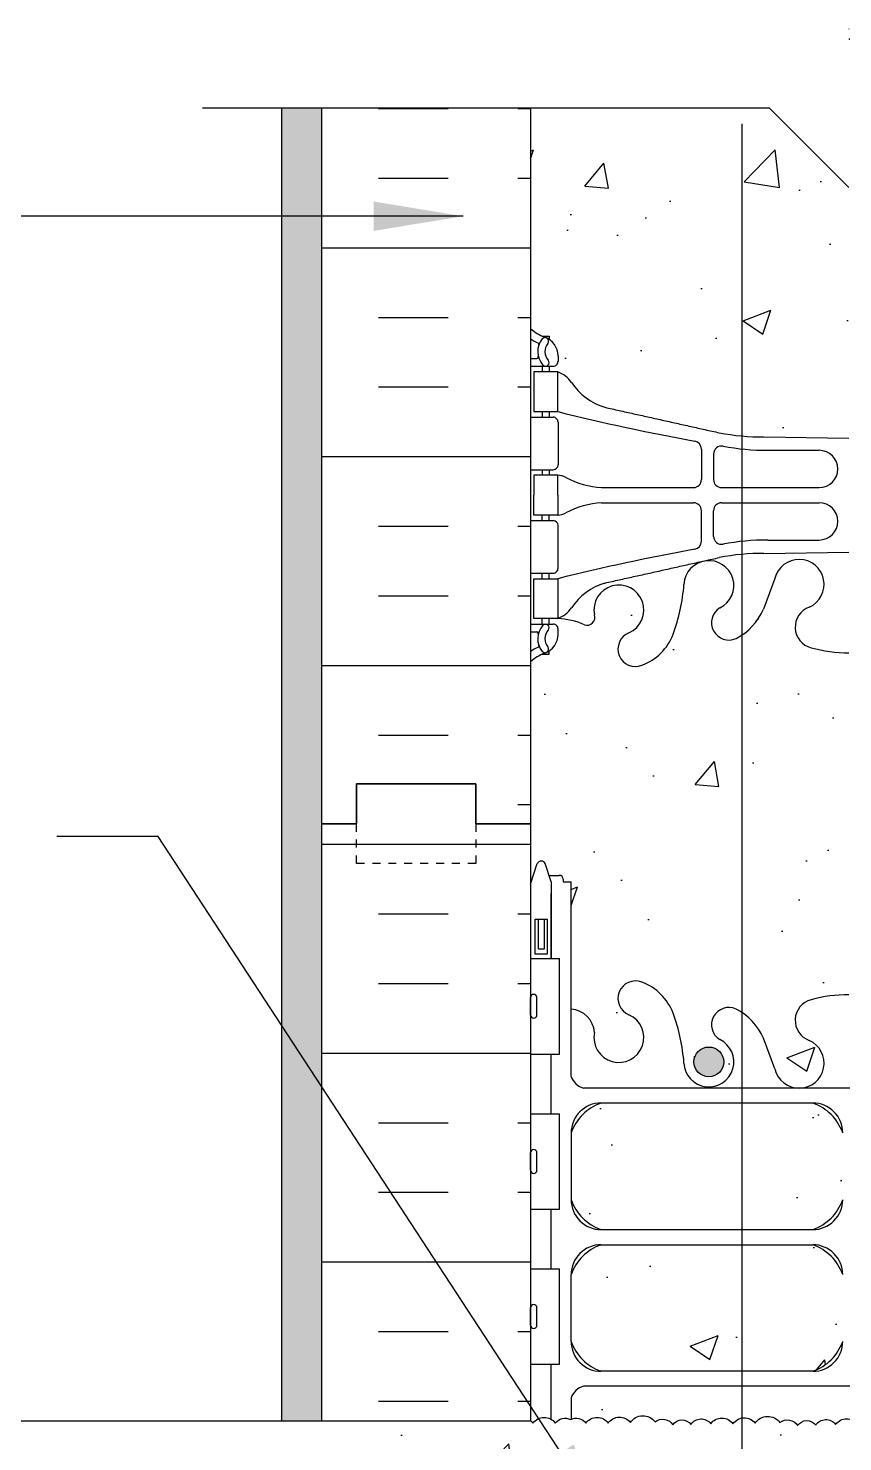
# Model space of a CAD drawing. Header units: inches. Extents: x 144.6 to 201.3, y 83.2 to 161.4.
# Drawn here: x 161.23 to 171.47, y 143.41 to 161.18 of the extents above; entities that cross this region are included whole.
import ezdxf

# ---------------------------------------------------------------- set-up
doc = ezdxf.new("R2010")
doc.units = ezdxf.units.IN
doc.header["$LTSCALE"] = 0.5
doc.header["$MEASUREMENT"] = 0
doc.linetypes.add('DASHED2', pattern=[0.375, 0.25, -0.125])
for name, color, linetype in [('HATCH', 12, 'Continuous'), ('line25', 2, 'Continuous'), ('LINE3', 3, 'Continuous'), ('LINE50', 5, 'Continuous'), ('LINE9', 9, 'Continuous'), ('TEXT', 4, 'Continuous'), ('Web_Edge', 9, 'Continuous')]:
    doc.layers.add(name, color=color, linetype=linetype)
doc.styles.add('DIM', font='romans.shx', dxfattribs={"width": 0.7})
doc.dimstyles.new('ext_12', dxfattribs={"dimscale": 12, "dimtxt": 0.075, "dimasz": 0.09375, "dimexe": 0.09375, "dimexo": 0.0625, "dimgap": 0.0625, "dimtad": 1, "dimdec": 1, "dimzin": 2, "dimdsep": 46, "dimlunit": 4, "dimtxsty": 'DIM', "dimcen": 0.09, "dimdle": 0.09375, "dimclrt": 4, "dimadec": 0, "dimazin": 0, "dimtfac": 1, "dimtdec": 1, "dimtmove": 2, "dimatfit": 3, "dimfxl": 1, "dimfrac": 2, "dimtolj": 1, "dimtzin": 0, "dimarcsym": 0})

msp = doc.modelspace()

# ---------------------------------------------------------------- hatches: boundary and pattern name
at = {"layer": 'HATCH'}
h = msp.add_hatch(dxfattribs=at)
h.set_pattern_fill('AR-CONC', color=256, scale=0.5)
h.set_pattern_definition([(49.99999999999999, (0, 0), (3.586300913003767, -0.3137606749129755), [0.375, -4.125]), (355, (0, 0), (-0.693756668065, 3.760960668500059), [0.3, -3.3]), (100.45144446, (0.298858405, -0.02614672), (2.89254423363556, 3.447199954843147), [0.3187009599999999, -3.505710559999999]), (46.18420000000001, (0, 1), (5.336206653357862, -0.8275964039653827), [0.5625, -6.1875]), (96.63563549, (0.444683725, 0.931033465), (4.673309728371142, 4.870593003872752), [0.47805171, -5.258568799999999]), (351.1841639899999, (0, 1), (4.673309725273866, 4.870593001349951), [0.45, -4.950000005]), (21, (0.5, 0.75), (2.984535260592308, -2.013094453326694), [0.375, -4.125]), (326.0000000000001, (0.5, 0.75), (1.216576659607909, 3.625750225234265), [0.3, -3.3]), (71.45144474, (0.74871127, 0.58224213), (4.201111883649856, 1.612655764031769), [0.31870095, -3.50571056]), (37.50000000000001, (0, 0), (0.06079927658645334, 1.664469269156557), [0, -3.26, 0, -3.35, 0, -3.3125]), (7.499999999999999, (0, 0), (1.315347687210743, 1.972058559411801), [0, -1.91, 0, -3.185, 0, -1.2625]), (327.5, (-1.115, 0), (2.669112180862045, -0.1127743586718988), [0, -1.25, 0, -3.9, 0, -5.175]), (317.5, (-1.615, 0), (2.915930846711931, 0.5005249116615886), [0, -1.625, 0, -2.59, 0, -3.675])])
edge = h.paths.add_edge_path()
edge.add_line((175.5471757725161, 160.1816201201429), (172.5471757725161, 160.1816201201429))
edge.add_line((172.5471757725161, 160.1816201201429), (171.5471757725161, 161.1816201201429))
edge.add_line((171.5471757725161, 161.1816201201429), (171.5471757725161, 159.1816201201429))
edge.add_line((171.5471757725161, 159.1816201201429), (170.5471757725161, 160.1816201201429))
edge.add_line((170.5471757725161, 160.1816201201429), (167.5471757725161, 160.1816201201429))
edge.add_line((167.5471757725161, 160.1816201201429), (167.5471757725161, 157.4083507081442))
edge.add_arc((167.8931787694052, 157.7692965851725), 0.4999999999999923, 226.2108888296928, 246.421821518135)
edge.add_line((167.6931787693759, 157.3110390156897), (167.7831787693765, 157.3110390156966))
edge.add_line((167.7831787693765, 157.3110390156966), (167.7831787693792, 157.2693129557724))
edge.add_arc((167.6431787693952, 157.0621898039895), 0.2500000000000076, 3.087507138843648e-09, 55.944202261869975, ccw=False)
edge.add_line((167.8931787693952, 157.062189804003), (167.8931787693989, 156.9946898039929))
edge.add_arc((167.8306787693989, 156.9946898039895), 0.06250000000000001, -90, 3.100524281762773e-09, ccw=False)
edge.add_line((167.8306787693989, 156.9321898039895), (167.783178769401, 156.9321898039895))
edge.add_line((167.783178769401, 156.9321898039895), (167.7831787694056, 156.8621898039895))
edge.add_line((167.7831787694056, 156.8621898039895), (167.8881787693903, 156.8621898039895))
edge.add_arc((167.7657701182331, 156.5195859414693), 0.3638149041640966, 34.97751374796718, 70.33874127357433, ccw=False)
edge.add_arc((168.6888890135513, 157.1308159928038), 0.743499063761502, 212.7919165279187, 253.8107114572139)
edge.add_spline(control_points=[(168.4815928692639, 156.4167997700345), (169.9190428692638, 156.0963397700345)], knot_values=[0, 0, 1, 1], degree=1, periodic=0)
edge.add_arc((170.4753807172876, 159.0279445776519), 2.98392669970118, 259.2546164297309, 270.0994654644686)
edge.add_line((170.4805608109799, 156.0440223742728), (171.5471757725165, 156.0282698748441))
edge.add_line((171.5471757725165, 156.0282698748441), (172.6137907340531, 156.0440223742728))
edge.add_arc((172.6189708277454, 159.0279445776519), 2.983926699701179, 269.9005345355325, 280.7453835702697)
edge.add_spline(control_points=[(173.1753086757692, 156.0963397700345), (174.6127586757691, 156.4167997700345)], knot_values=[0, 0, 1, 1], degree=1, periodic=0)
edge.add_arc((174.4054625314818, 157.1308159928038), 0.7434990637615018, 286.1892885427861, 327.208083472091)
edge.add_arc((175.3285814267999, 156.5195859414692), 0.3638149041640966, 109.66125872642431, 145.0224862520094, ccw=False)
edge.add_line((175.2061727756428, 156.8621898039895), (175.3111727756275, 156.8621898039895))
edge.add_line((175.3111727756275, 156.8621898039895), (175.311172775632, 156.9321898039895))
edge.add_line((175.311172775632, 156.9321898039895), (175.2636727756341, 156.9321898039895))
edge.add_arc((175.2636727756341, 156.9946898039895), 0.06250000000000001, 179.9999999968994, 270, ccw=False)
edge.add_line((175.2011727756341, 156.9946898039929), (175.2011727756378, 157.062189804003))
edge.add_arc((175.4511727756378, 157.0621898039895), 0.2499999999999876, 124.05579773813, 179.9999999969125, ccw=False)
edge.add_line((175.3111727756538, 157.2693129557724), (175.3111727756566, 157.3110390156966))
edge.add_line((175.3111727756566, 157.3110390156966), (175.4011727756571, 157.3110390156897))
edge.add_arc((175.2011727756278, 157.7692965851725), 0.4999999999999918, 293.578178481865, 313.7891111701621)
edge.add_line((175.5471757725161, 157.4083507081434), (175.5471757725161, 160.1816201201429))
h.paths.add_polyline_path([(175.5471757725161, 153.2160288998359, 0.08841615068610409), (175.4011727756571, 153.3133405922896), (175.3111727756566, 153.3133405922827), (175.3111727756538, 153.3550666522068, -0.2490694201798125), (175.2011727756378, 153.5621898039763), (175.2011727756341, 153.6296898039864, -0.4142135623889407), (175.2636727756341, 153.6921898039897), (175.311172775632, 153.6921898039897), (175.3111727756275, 153.7621898039897), (175.2061727756422, 153.7621898039897, 0.08534784463993508), (174.8767132530975, 153.6866712222518, -0.6696014941110126), (174.7442108543471, 153.8069529189495, 2.087231407566594), (174.3103114244241, 153.5821356607015, -1), (174.1468828530201, 153.17361258663, -0.2134499129915272), (173.7546570922424, 153.5628130536144, -0.06992325913705139), (173.6177901389094, 154.2066157533295, 1.702394472353442), (173.1680216774637, 153.8940714604077, -0.9407930192584179), (172.9645091407854, 153.5108082405268, -0.1730747606229396), (172.6186008182488, 153.8774652800348), (172.4759629760689, 154.2643101357669, 1.612473537247284), (172.0444198115478, 153.9047219360629, -0.7348724129870531), (172.0213162079575, 153.3936830893589, -0.06847526280403649), (171.5471757725165, 153.3316201201428, -0.0684752628040668), (171.0730353370753, 153.393683089359, -0.73487241298655), (171.0499317334852, 153.9047219360629, 1.612473537247338), (170.6183885689641, 154.2643101357669), (170.4757507267842, 153.8774652800348, -0.17307476062293), (170.1298424042477, 153.5108082405269, -0.9407930192584839), (169.9263298675694, 153.8940714604078, 1.70239447235285), (169.4765614061236, 154.2066157533296, -0.06992325913713404), (169.3396944527904, 153.5628130536138, -0.2134499129913675), (168.9474686920127, 153.17361258663, -1), (168.7840401206088, 153.5821356607015, 2.087231407567412), (168.3501406906859, 153.8069529189495, -0.6696014941129883), (168.217638291935, 153.686671222252, 0.08534784463980435), (167.8881787693909, 153.7621898039897), (167.7831787694056, 153.7621898039897), (167.783178769401, 153.6921898039897), (167.8306787693989, 153.6921898039897, -0.4142135623889407), (167.8931787693989, 153.6296898039864), (167.8931787693952, 153.5621898039763, -0.249069420179824), (167.7831787693792, 153.3550666522068), (167.7831787693765, 153.3133405922827), (167.6931787693759, 153.3133405922896, 0.0884161506867386), (167.5471757725161, 153.216028899835), (167.5471757725161, 151.1816201201429), (167.5471757725161, 150.4222314381499), (167.6321721525514, 150.6828870035922, -0.60000000003303), (167.7321721525532, 150.6828870035966), (167.7810851960313, 150.5328870035965), (167.9071721525528, 150.5328870035966, -0.4142135623730794), (167.9571721525529, 150.4828870035967), (167.9571721525531, 150.4528870035965), (168.057172152553, 150.4528870035966), (168.0571749053028, 148.8513892816243, -0.3803970778957629), (168.3501448045676, 148.5562873213344, 2.087231407565049), (168.7840442344909, 148.7811045795823, -1), (168.9474728058942, 149.1896276536541, -0.2134499129913034), (169.339698566672, 148.8004271866705, -0.06992325913717282), (169.4765655200053, 148.1566244869544, 1.702394472352943), (169.9263339814511, 148.4691687798762, -0.9407930192578764), (170.129846518129, 148.8524319997573, -0.1730747606230334), (170.4757548406659, 148.4857749602494), (170.6183926828458, 148.0989301045171, 1.612473537248498), (171.0499358473666, 148.4585183042213, -0.7348724129855446), (171.0730394509567, 148.9695571509249, -0.06847526280412401), (171.5471798863983, 149.0316201201412, -0.06847526280404619), (172.0213203218393, 148.9695571509251, -0.7348724129873987), (172.0444239254292, 148.458518304221, 1.61247353724616), (172.4759670899506, 148.0989301045171), (172.6186049321305, 148.4857749602494, -0.1730747606229475), (172.9645132546673, 148.8524319997572, -0.940793019258263), (173.1680257913454, 148.4691687798763, 1.702394472354467), (173.6177942527912, 148.1566244869548, -0.06992325913715396), (173.7546612061246, 148.8004271866707, -0.2134499129912745), (174.1468869669023, 149.1896276536542, -1), (174.3103155383057, 148.7811045795824, 2.087231407596503), (174.7442149682274, 148.5562873213415, -0.3803920597853767), (175.0371793924807, 148.8513889414931), (175.0371793924792, 150.4528870035966), (175.1371793924793, 150.4528870035965), (175.1371793924793, 150.4828870035966, -0.4142135623733604), (175.1871793924793, 150.5328870035966), (175.3132663490008, 150.5328870035965), (175.362179392479, 150.6828870035966, -0.6000000000330128), (175.4621793924808, 150.6828870035922), (175.5471757725161, 150.42223143815), (175.5471757725161, 151.1816201201429)])
h.paths.add_polyline_path([(171.4709298863972, 147.2956368791507, 0.2256517540595469), (171.095929886395, 147.6706368791573), (168.4321803803101, 147.6706368791573, 0.2256517540552841), (168.0571803803123, 147.295636879159), (168.0571803803123, 146.4548309745128, 0.2256517540569461), (168.4321803803138, 146.0798309745132), (171.0959298863948, 146.0798309745132, 0.2256517540590412), (171.4709298863968, 146.4548309745185)])
h.paths.add_polyline_path([(171.4709298863968, 145.5142093850504, 0.2256517540590416), (171.0959298863948, 145.8892093850557), (168.4321803803138, 145.8892093850557, 0.2256517540569456), (168.0571803803123, 145.5142093850561), (168.0571803803123, 144.6734034804099, 0.2256517540553574), (168.4321803803102, 144.2984034804116), (171.0959298863948, 144.2984034804116, 0.2256517540596189), (171.4709298863972, 144.6734034804182)])
h.paths.add_polyline_path([(175.0371793924824, 145.5142093850561, 0.2256517540568734), (174.6621793924811, 145.8892093850556), (171.9984298864024, 145.8892093850556, 0.2256517540585335), (171.6234298863974, 145.5142093850548), (171.6234298863969, 144.6734034804098, 0.2256517540542008), (171.9984298863915, 144.2984034804117), (174.6621793924846, 144.2984034804117, 0.2256517540552863), (175.0371793924824, 144.6734034804099)])
h.paths.add_polyline_path([(175.0371793924824, 147.295636879159, 0.2256517540552847), (174.6621793924846, 147.6706368791573), (171.9984298863915, 147.6706368791572, 0.2256517540542007), (171.6234298863969, 147.295636879159), (171.6234298863974, 146.4548309745141, 0.2256517540585339), (171.9984298864024, 146.0798309745133), (174.6621793924809, 146.0798309745132, 0.2256517540569471), (175.0371793924824, 146.4548309745128)])
h.paths.add_polyline_path([(175.0371793924819, 143.9627797814326, 0.2681384484804181), (174.8760287306303, 144.1109032975487), (168.2183310421662, 144.1109032975487, 0.268155850466876), (168.057176134736, 143.96276622538), (168.057176134736, 143.6938837070757, -0.3562216992481089), (168.2432358445551, 143.6473769608221, -0.5205670499999401), (168.5229735308701, 143.6455750824911, -0.5205670500002954), (168.8023944263415, 143.6541225257845, -0.5205670499996758), (169.1128622714916, 143.6636196906135, -0.4453429378592366), (169.3356784282333, 143.6243282813363, -0.5205670499998297), (169.5633547516642, 143.6312928659299, -0.5205670500002217), (169.8117289039114, 143.6388905940034, -0.5205670499998629), (170.0914665902264, 143.6370887156725, -0.5205670500000663), (170.3708874856978, 143.6456361589658, -0.5205670499998372), (170.6813553308471, 143.6551333237941, -0.4453429378591146), (170.9041714875887, 143.6158419145169, -0.5205670500001356), (171.1318478110198, 143.6228064991106, -0.5205670499996482), (171.3802219632668, 143.630404227184, -0.5205670500003595), (171.659959649582, 143.6286023488532, -0.5205670499998178), (171.9393805450532, 143.6371497921464, -0.5205670499999817), (172.2498483902026, 143.6466469569748, -0.4453429378590686), (172.4726645469441, 143.6073555476976, -0.5205670499999974), (172.7003408703752, 143.6143201322912, -0.5205670500001153), (172.9487150226224, 143.6219178603647, -0.1755493832424155), (173.0443242129128, 143.6881637079161, -0.1755493832427686), (173.1399334032033, 143.6219178603646, -0.5205670500004119), (173.3883075554506, 143.6143201322913, -0.5205670499996943), (173.6159838788816, 143.6073555476975, -0.445342937859244), (173.8388000356232, 143.6466469569748, -0.4453429378590377), (174.0616161923647, 143.6073555476976, -0.5205670499995777), (174.2892925157957, 143.6143201322911, -0.5205670500003811), (174.537666668043, 143.6219178603647, -0.175549383242398), (174.6332758583333, 143.6881637079161, -0.1755493832427665), (174.728885048624, 143.6219178603646, -0.5205670500001537), (174.9772592008711, 143.6143201322912, -0.1383883734710734), (175.0371793924819, 143.6602816080656)])
h.paths.add_polyline_path([(187.1948134068539, 143.0384010965166), (187.194813406854, 143.6721060574316), (175.5471757725153, 143.6721060574316, 0.3161108884676745), (175.2049355243022, 143.6073555476975, 0.5205670499999625), (174.9772592008712, 143.6143201322912, 0.5205670500000886), (174.728885048624, 143.6219178603646, 0.1755493832429539), (174.6332758583332, 143.6881637079161, 0.1755493832422484), (174.537666668043, 143.6219178603646, 0.5205670500003545), (174.2892925157957, 143.6143201322913, 0.5205670499994064), (174.0616161923648, 143.6073555476975, 0.4453429378592138), (173.8388000356232, 143.6466469569748, 0.4453429378591997), (173.6159838788817, 143.6073555476975, 0.5205670499999884), (173.3883075554506, 143.6143201322913, 0.5205670500004268), (173.1399334032033, 143.6219178603646, 0.1755493832429026), (173.0443242129126, 143.6881637079161, 0.1755493832421726), (172.9487150226223, 143.6219178603648, 0.5205670499998067), (172.7003408703752, 143.6143201322911, 0.5205670500001275), (172.4726645469441, 143.6073555476976, 0.4453429378590993), (172.2498483902026, 143.6466469569748, 0.5205670499999812), (171.9393805450532, 143.6371497921464, 0.5205670499997448), (171.659959649582, 143.6286023488532, 0.5205670500003668), (171.3802219632668, 143.6304042271841, 0.5205670499997679), (171.1318478110198, 143.6228064991105, 0.5205670500001544), (170.9041714875887, 143.6158419145169, 0.4453429378590378), (170.6813553308471, 143.6551333237941, 0.5205670499998754), (170.3708874856978, 143.6456361589657, 0.5205670500000604), (170.0914665902264, 143.6370887156725, 0.5205670500000663), (169.8117289039114, 143.6388905940034, 0.5205670499999872), (169.5633547516643, 143.6312928659299, 0.5205670500000545), (169.3356784282332, 143.6243282813363, 0.4453429378590632), (169.1128622714917, 143.6636196906135, 0.5205670499998548), (168.8023944263415, 143.6541225257844, 0.5205670500002895), (168.5229735308701, 143.6455750824913, 0.5205670499998678), (168.2432358445551, 143.6473769608222, 0.3706303463291104), (168.0502747376476, 143.6904219280406, 0.3706303463294761), (167.8573136307398, 143.6473769608221, 0.5205670500001055), (167.5775759444248, 143.6455750824912, 0.05013493256724198), (167.5561006982641, 143.6721060574316), (155.8995381381781, 143.6721060574316), (155.8995381381782, 143.0384010965166), (156.8995381381782, 142.0384010965166), (154.8995381381782, 142.0384010965166), (155.8995381381782, 141.0384010965166), (155.8995381381782, 140.9221060574315), (167.5471757725161, 140.9221060574315), (167.5471757725161, 140.7170164263683, -0.4384117825662647), (167.7671853688778, 140.67558345141, -0.52056704999953), (167.9948616923088, 140.6825480360035, -0.520567050000596), (168.2432358445561, 140.6901457640772, -0.5205670499994778), (168.522973530871, 140.688343885746, -0.5205670500002341), (168.8023944263423, 140.6968913290394, -0.520567049999956), (169.1128622714917, 140.7063884938678, -0.4453429378591475), (169.3356784282341, 140.6670970845913, -0.5205670499993246), (169.563354751665, 140.6740616691847, -0.5205670500006713), (169.8117289039124, 140.6816593972584, -0.5205670499997247), (170.0914665902272, 140.6798575189274, -0.520567050000093), (170.3708874856986, 140.6884049622207, -0.5205670500000678), (170.681355330848, 140.6979021270491, -0.4453429378591081), (170.9041714875896, 140.6586107177719, -0.5205670499994395), (171.1318478110205, 140.6655753023654, -0.5205670500003954), (171.3802219632678, 140.673173030439, -0.5205670499995956), (171.6599596495827, 140.671371152108, -0.5205670500005483), (171.9393805450541, 140.6799185954014, -0.5205670499997722), (172.2498483902034, 140.6894157602297, -0.4453429378588656), (172.4726645469449, 140.6501243509524, -0.5205670499999564), (172.700340870376, 140.657088935546, -0.520567050000786), (172.9487150226233, 140.6646866636198, -0.5205670499994882), (173.2284527089381, 140.6628847852886, -0.5205670500002043), (173.5078736044095, 140.671432228582, -0.07771387352698533), (173.547175772516, 140.7148748606866, -0.07771387352711377), (173.5864779406227, 140.671432228582, -0.5205670499995915), (173.8658988360938, 140.6628847852886, -0.5205670500001833), (174.1456365224089, 140.6646866636196, -0.5205670500006405), (174.3940106746562, 140.6570889355463, -0.5205670499992447), (174.6216869980871, 140.6501243509524, -0.445342937859054), (174.8445031548286, 140.6894157602297, -0.4453429378592815), (175.0673193115703, 140.6501243509525, -0.5205670499995078), (175.2949956350012, 140.657088935546, -0.5205670500003544), (175.5433697872485, 140.6646866636196, -0.009381364081648937), (175.5471757725161, 140.6698406759988), (175.5471757725161, 140.9221060574315), (187.1948134068539, 140.9221060574315), (187.1948134068539, 141.0384010965166), (188.1948134068539, 142.0384010965166), (186.1948134068539, 142.0384010965166)])
h.paths.add_polyline_path([(175.0371793924814, 140.4004604588519), (175.0371793924815, 140.6851423535257, 0.3568783789455827), (174.8445031548287, 140.6894157602297, 0.4453429378590573), (174.6216869980871, 140.6501243509525, 0.5205670499992038), (174.3940106746562, 140.6570889355459, 0.5205670500008144), (174.1456365224089, 140.6646866636196, 0.5205670500003398), (173.8658988360937, 140.6628847852887, 0.5205670499996019), (173.5864779406226, 140.671432228582, 0.07771387352697162), (173.547175772516, 140.7148748606865, 0.07771387352688569), (173.5078736044095, 140.671432228582, 0.5205670499998409), (173.2284527089382, 140.6628847852885, 0.5205670500000662), (172.9487150226232, 140.6646866636195, 0.5205670500005304), (172.7003408703759, 140.657088935546, 0.5205670500004169), (172.4726645469447, 140.6501243509526, 0.4453429378584008), (172.2498483902034, 140.6894157602297, 0.5205670499998631), (171.9393805450541, 140.6799185954012, 0.5205670500007342), (171.6599596495826, 140.6713711521081, 0.520567049999244), (171.3802219632678, 140.6731730304389, 0.5205670500004872), (171.1318478110205, 140.6655753023653, 0.5205670499998651), (170.9041714875895, 140.6586107177719, 0.44534293785866), (170.6813553308481, 140.697902127049, 0.5205670500003675), (170.3708874856986, 140.6884049622207, 0.5205670499999492), (170.0914665902273, 140.6798575189274, 0.5205670499996846), (169.8117289039124, 140.6816593972582, 0.5205670500009066), (169.563354751665, 140.6740616691847, 0.52056704999909), (169.3356784282342, 140.6670970845912, 0.4453429378591267), (169.1128622714918, 140.7063884938677, 0.5205670500000981), (168.8023944263423, 140.6968913290393, 0.5205670500002414), (168.522973530871, 140.688343885746, 0.5205670499994757), (168.2432358445561, 140.6901457640769, 0.3562216992502939), (168.057176134736, 140.7366525103302), (168.057176134736, 140.4004740149059, 0.2681558504668739), (168.2183310421662, 140.2523369427372), (174.8760287306303, 140.2523369427372, 0.2681384484785548)])
h.paths.add_polyline_path([(171.4709298863972, 139.6898367598678, 0.2256517540596166), (171.0959298863948, 140.0648367598743), (168.4321803803102, 140.0648367598743, 0.2256517540553569), (168.0571803803123, 139.6898367598761), (168.0571803803123, 138.8490308552298, 0.2256517540569461), (168.4321803803138, 138.4740308552303), (171.0959298863948, 138.4740308552303, 0.2256517540590407), (171.4709298863968, 138.8490308552356)])
h.paths.add_polyline_path([(175.0371793924824, 139.6898367598761, 0.2256517540552847), (174.6621793924846, 140.0648367598743), (171.9984298863915, 140.0648367598743, 0.2256517540542012), (171.6234298863969, 139.6898367598761), (171.6234298863974, 138.8490308552311, 0.2256517540585315), (171.9984298864024, 138.4740308552303), (174.6621793924811, 138.4740308552303, 0.2256517540568749), (175.0371793924824, 138.8490308552298)])
h.paths.add_polyline_path([(175.0371793924824, 137.9084092657732, 0.2256517540569456), (174.6621793924809, 138.2834092657727), (171.9984298864024, 138.2834092657726, 0.2256517540585342), (171.6234298863974, 137.9084092657719), (171.6234298863969, 137.0676033611269, 0.2256517540542017), (171.9984298863915, 136.6926033611287), (174.6621793924846, 136.6926033611287, 0.2256517540552863), (175.0371793924824, 137.0676033611269)])
h.paths.add_polyline_path([(175.5471757725161, 117.2160288998359, 0.08841615068608476), (175.4011727756571, 117.3133405922896), (175.3111727756566, 117.3133405922827), (175.3111727756538, 117.3550666522068, -0.2490694201798186), (175.2011727756378, 117.5621898039763), (175.2011727756341, 117.6296898039864, -0.4142135623888784), (175.2636727756341, 117.6921898039897), (175.311172775632, 117.6921898039897), (175.3111727756275, 117.7621898039897), (175.2061727756419, 117.7621898039897, 0.08534784463943035), (174.8767132530991, 117.6866712222525, -0.669601494112619), (174.7442108543468, 117.8069529189485, 2.087231407546081), (174.3103114244189, 117.5821356607036, -1), (174.1468828529585, 117.1736125866533, -0.2134499129666022), (173.7546570922419, 117.5628130536157, -0.06822591722304003), (173.6189592693783, 118.1906795956436, 1.7531709102164), (173.168021677457, 117.8940714604118, -0.9407930192731893), (172.9645091407883, 117.5108082405253, -0.1730747606240733), (172.6186008182488, 117.8774652800348), (172.4759629760689, 118.2643101357669, 1.61247353725212), (172.0444198115492, 117.9047219360624, -0.7348724129854507), (172.0213162079571, 117.3936830893588, -0.06847526280391002), (171.547175772517, 117.3316201201428, -0.0684752628054829), (171.0730353370662, 117.3936830893614, -0.7348724129777788), (171.0499317334877, 117.9047219360639, 1.612473537239517), (170.6183885689641, 118.2643101357669), (170.4757507267844, 117.8774652800353, -0.1730747606242391), (170.1298424042446, 117.5108082405255, -0.9407930192452261), (169.9263298675736, 117.8940714604098, 1.753170910298995), (169.4753922756529, 118.1906795956189, -0.06822591722023992), (169.3396944527917, 117.5628130536172, -0.2134499129908236), (168.9474686920173, 117.1736125866318, -1), (168.7840401206153, 117.5821356607044, 2.087231407542093), (168.3501406906863, 117.8069529189485, -0.669601494141845), (168.2176382919278, 117.686671222255, 0.08534784463775681), (167.8881787693911, 117.7621898039897), (167.7831787694056, 117.7621898039897), (167.783178769401, 117.6921898039897), (167.8306787693989, 117.6921898039897, -0.4142135623888784), (167.8931787693989, 117.6296898039864), (167.8931787693952, 117.5621898039763, -0.2490694201798212), (167.7831787693792, 117.3550666522068), (167.7831787693765, 117.3133405922827), (167.6931787693759, 117.3133405922896, 0.08841615068674001), (167.5471757725161, 117.2160288998351), (167.5471757725161, 115.1816201201429), (170.7503007725162, 115.1816201201429), (171.7503007725162, 114.1816201201429), (171.7503007725162, 116.1816201201429), (172.7503007725162, 115.1816201201429), (175.5471757725161, 115.1816201201429)])
h.paths.add_polyline_path([(175.5471757725161, 133.1816201201429), (175.5471757725161, 133.9410088021358), (175.4621793924808, 133.6803532366937, -0.600000000032991), (175.362179392479, 133.6803532366893), (175.3132663490008, 133.8303532366894), (175.1871793924793, 133.8303532366893, -0.414213562373376), (175.1371793924793, 133.8803532366893), (175.1371793924791, 133.9103532366894), (175.0371793924792, 133.9103532366894), (175.037179392481, 135.5118512987928, -0.3803920597856534), (174.7442149682274, 135.8069529189445, 2.087231407579984), (174.3103155383023, 135.5821356607049, -1), (174.1468869669059, 135.1736125866304, -0.2134499129931769), (173.7546612061242, 135.5628130536163, -0.0682259172230495), (173.6189633832601, 136.1906795956442, 1.753170910242478), (173.1680257913455, 135.8940714604096, -0.9407930192599465), (172.9645132546639, 135.5108082405304, -0.1730747606218081), (172.6186049321304, 135.877465280037), (172.4759670899506, 136.2643101357689, 1.612473537243873), (172.0444239254286, 135.9047219360651, -0.7348724129768471), (172.0213203218468, 135.3936830893629, -0.0684752628052688), (171.5471798863975, 135.3316201201448, -0.06847526280348802), (171.0730394509602, 135.3936830893601, -0.73487241299475), (171.0499358473687, 135.9047219360656, 1.612473537241547), (170.6183926828458, 136.2643101357689), (170.4757548406661, 135.877465280037, -0.1730747606231351), (170.1298465181291, 135.5108082405287, -0.9407930192587125), (169.9263339814505, 135.8940714604094, 1.753170910251056), (169.4753963895362, 136.190679595642, -0.06822591722302807), (169.3396985666716, 135.5628130536144, -0.213449912991754), (168.9474728058922, 135.173612586631, -1), (168.7840442344973, 135.5821356607064, 2.08723140753405), (168.3501448045677, 135.806952918952, -0.3803970205203058), (168.0571749679028, 135.5118509625501), (168.057172152553, 133.9103532366894), (167.9571721525531, 133.9103532366894), (167.9571721525529, 133.880353236689, -0.4142135623716955), (167.9071721525528, 133.8303532366893), (167.7810851960313, 133.8303532366894), (167.7321721525532, 133.6803532366893, -0.6000000000330186), (167.6321721525514, 133.6803532366937), (167.5471757725161, 133.941008802136), (167.5471757725161, 133.1816201201429), (167.5471757725161, 131.1472113404507, 0.08841615068673643), (167.6931787693759, 131.0498996479962), (167.7831787693765, 131.049899648003), (167.7831787693792, 131.0081735880789, -0.2490694201798094), (167.8931787693952, 130.8010504363095), (167.8931787693989, 130.7335504362994, -0.4142135623889365), (167.8306787693989, 130.671050436296), (167.783178769401, 130.671050436296), (167.7831787694056, 130.601050436296), (167.8881787693908, 130.601050436296, 0.08534784463959491), (168.2176382919343, 130.6765690180334, -0.6696014941233307), (168.3501406906857, 130.5562873213348, 2.08723140756324), (168.7840401206084, 130.7811045795844, -1), (168.9474686920003, 131.1896276536604, -0.2134499129968462), (169.3396944527907, 130.800427186671, -0.06822591722298375), (169.4753922756547, 130.1725606446437, 1.753170910242852), (169.9263298675694, 130.469168779878, -0.9407930192569893), (170.1298424042453, 130.8524319997601, -0.1730747606238302), (170.4757507267842, 130.485774960251), (170.6183885689641, 130.0989301045188, 1.612473537252312), (171.0499317334838, 130.4585183042234, -0.7348724129969976), (171.0730353370835, 130.969557150929, -0.06847526280253961), (171.5471757725144, 131.0316201201429, -0.06847526280387266), (172.0213162079543, 130.9695571509277, -0.7348724129964421), (172.0444198115453, 130.4585183042218, 1.612473537239478), (172.4759629760689, 130.0989301045188), (172.6186008182487, 130.4857749602508, -0.1730747606224969), (172.9645091407839, 130.8524319997582, -0.9407930192588013), (173.1680216774613, 130.4691687798769, 1.753170910229203), (173.6189592693783, 130.172560644642, -0.06822591722338003), (173.754657092243, 130.8004271866729, -0.2134499129923334), (174.1468828530236, 131.1896276536571, -1), (174.3103114244221, 130.7811045795833, 2.087231407556785), (174.7442108543471, 130.5562873213361, -0.669601494046849), (174.8767132530832, 130.6765690180399, 0.08534784464384008), (175.2061727756421, 130.601050436296), (175.3111727756275, 130.601050436296), (175.311172775632, 130.671050436296), (175.2636727756341, 130.671050436296, -0.4142135623889219), (175.2011727756341, 130.7335504362994), (175.2011727756378, 130.8010504363095, -0.2490694201798209), (175.3111727756538, 131.0081735880789), (175.3111727756566, 131.049899648003), (175.4011727756571, 131.0498996479962, 0.08841615068610337), (175.5471757725161, 131.1472113404498)])
h.paths.add_polyline_path([(171.4709298863968, 137.9084092657674, 0.225651754059039), (171.0959298863948, 138.2834092657727), (168.4321803803138, 138.2834092657727, 0.2256517540569456), (168.0571803803123, 137.9084092657732), (168.0571803803123, 137.0676033611269, 0.2256517540552852), (168.4321803803101, 136.6926033611287), (171.095929886395, 136.6926033611287, 0.2256517540595473), (171.4709298863972, 137.0676033611352)])
edge = h.paths.add_edge_path()
edge.add_line((154.8995381381782, 143.433367474535), (154.8995381381781, 143.6721060574316))
edge.add_line((154.8995381381781, 143.6721060574316), (148.3394511157099, 143.6721060574316))
edge.add_line((148.3394511157099, 143.6721060574316), (148.3394511157099, 141.6951679505607))
edge.add_spline(control_points=[(148.3394511157099, 141.6951679505607), (149.3814466706465, 142.255530900332), (151.1719341109231, 143.2184167963497), (153.0954396328368, 142.6648002558269), (153.8995381381782, 142.433367474535)], knot_values=[0, 0, 0, 0, 3.379125181224174, 5.806436666106756, 5.806436666106756, 5.806436666106756, 5.806436666106756], degree=3, periodic=0)
edge.add_line((153.8995381381782, 142.433367474535), (155.8995381381782, 142.433367474535))
edge.add_line((155.8995381381782, 142.433367474535), (154.8995381381782, 143.433367474535))
edge = h.paths.add_edge_path()
edge.add_line((194.7549004293222, 143.6721060574316), (188.194813406854, 143.6721060574316))
edge.add_line((188.194813406854, 143.6721060574316), (188.1948134068539, 143.433367474535))
edge.add_line((188.1948134068539, 143.433367474535), (187.1948134068539, 142.433367474535))
edge.add_line((187.1948134068539, 142.433367474535), (189.1948134068539, 142.433367474535))
edge.add_spline(control_points=[(189.1948134068539, 142.433367474535), (189.9989119121954, 142.6648002558269), (191.922417434109, 143.2184167963498), (193.7129048743856, 142.2555309003319), (194.7549004293222, 141.6951679505607)], knot_values=[0, 0, 0, 0, 2.427311484882582, 5.806436666106756, 5.806436666106756, 5.806436666106756, 5.806436666106756], degree=3, periodic=0)
edge.add_line((194.7549004293222, 141.6951679505607), (194.7549004293222, 143.6721060574316))
h = msp.add_hatch(dxfattribs=at)
h.set_pattern_fill('AR-SAND', color=256, scale=0.5, style=0)
h.set_pattern_definition([(37.50000000000001, (0, 0), (-0.03149667905480408, 0.9634118845065793), [0, -0.76, 0, -0.85, 0, -0.8125]), (7.499999999999999, (0, 0), (0.8848883526338636, 1.41107303261487), [0, -0.41, 0, -0.685, 0, -0.2625]), (327.5, (-0.615, 0), (1.557070930875748, 0.002829526768482471), [0, -0.25, 0, -0.9, 0, -1.175]), (317.5, (-0.615, 0), (1.503063302286147, 0.4388377824671247), [0, -0.125, 0, -0.59, 0, -0.675])])
h.paths.add_polyline_path([(164.9221757725161, 126.4221060574315), (164.4221757725161, 126.4221060574315), (164.4221757725161, 115.1816201201429), (164.9221757725161, 115.1816201201429)])
h.paths.add_polyline_path([(164.4221757725161, 143.6721060574316), (164.9221757725161, 143.6721060574316), (164.9221757725161, 151.1816201201429), (164.9221757725161, 160.1816201201429), (164.4221757725161, 160.1816201201429)])
h = msp.add_hatch(dxfattribs=at)
h.set_pattern_fill('INSUL', color=256, scale=7, style=0)
h.set_pattern_definition([(0, (-2758.614405938969, -263.8278939425688), (0, 2.625), []), (0, (-2758.614405938969, -262.9528939425688), (0, 2.625), [0.875, -0.875]), (0, (-2758.614405938969, -262.0778939425688), (0, 2.625), [0.875, -0.875])])
h.paths.add_polyline_path([(164.9221757725161, 143.6721060574316), (167.5471757725161, 143.6721060574316), (167.5471757725161, 151.1816201201429), (166.8596757725161, 151.1816201201429), (166.8596757725161, 151.6816201201429), (165.3596757725161, 151.6816201201429), (165.3596757725161, 151.1816201201429), (164.9221757725161, 151.1816201201429)])
h.paths.add_polyline_path([(167.5471757725161, 140.9221060574315), (164.9221757725161, 140.9221060574315), (164.9221757725161, 133.1816201201429), (165.3596757725161, 133.1816201201429), (165.3596757725161, 133.6816201201429), (166.8596757725161, 133.6816201201429), (166.8596757725161, 133.1816201201429), (167.5471757725161, 133.1816201201429)])
at = {"layer": 'LINE3'}
msp.add_hatch(color=256, dxfattribs=at).paths.add_polyline_path([(169.6010704214514, 148.1875251871318, 1), (169.9760704214514, 148.1875251871318, 1)])

# ---------------------------------------------------------------- linework, layer by layer
at = {"layer": 'HATCH'}
for p, q in [((165.6355940610312, 160.1721060574312), (166.5105940610312, 160.1721060574312)), ((167.3855940610312, 160.1721060574312), (167.5471757725161, 160.1721060574312)), ((165.6355940610312, 159.2971060574312), (166.5105940610312, 159.2971060574312)), ((167.3855940610312, 159.2971060574312), (167.5471757725161, 159.2971060574312)), ((164.9221757725161, 158.4221060574312), (167.5471757725161, 158.4221060574312)), ((165.6355940610312, 157.5471060574312), (166.5105940610312, 157.5471060574312)), ((167.3855940610312, 157.5471060574312), (167.5471757725161, 157.5471060574312)), ((165.6355940610312, 156.6721060574312), (166.5105940610312, 156.6721060574312)), ((167.3855940610312, 156.6721060574312), (167.5471757725161, 156.6721060574312)), ((164.9221757725161, 155.7971060574312), (167.5471757725161, 155.7971060574312)), ((165.6355940610312, 154.9221060574312), (166.5105940610312, 154.9221060574312)), ((167.3855940610312, 154.9221060574312), (167.5471757725161, 154.9221060574312)), ((165.6355940610312, 154.0471060574312), (166.5105940610312, 154.0471060574312)), ((167.3855940610312, 154.0471060574312), (167.5471757725161, 154.0471060574312)), ((164.9221757725161, 153.1721060574312), (167.5471757725161, 153.1721060574312)), ((165.6355940610312, 152.2971060574312), (166.5105940610312, 152.2971060574312)), ((167.3855940610312, 152.2971060574312), (167.5471757725161, 152.2971060574312)), ((167.3855940610312, 151.4221060574312), (167.5471757725161, 151.4221060574312))]:
    msp.add_line(p, q, dxfattribs=at)
msp.add_lwpolyline([(167.5471757725161, 143.6804915729957, -0.06814426073629085), (167.5775759444248, 143.6455750824912, -0.52056705), (167.8573136307398, 143.6473769608221, -0.3706303463293624), (168.0502747376475, 143.6904219280406, -0.3706303463293624), (168.2432358445551, 143.6473769608221, -0.52056705), (168.5229735308702, 143.6455750824912, -0.52056705), (168.8023944263415, 143.6541225257845, -0.5205670499999644), (169.1128622714917, 143.6636196906135, -0.4453429378590608), (169.3356784282332, 143.6243282813363, -0.52056705), (169.5633547516643, 143.6312928659299, -0.52056705), (169.8117289039114, 143.6388905940034, -0.52056705), (170.0914665902264, 143.6370887156725, -0.52056705), (170.3708874856978, 143.6456361589657, -0.5205670499999772), (170.6813553308471, 143.6551333237941, -0.4453429378590608), (170.9041714875887, 143.6158419145169, -0.52056705), (171.1318478110197, 143.6228064991106, -0.52056705), (171.3802219632669, 143.630404227184, -0.52056705), (171.6599596495819, 143.6286023488531, -0.52056705)], format="xyb", dxfattribs=at)
at = {"layer": 'line25'}
for p, q in [((167.5471757725161, 160.1816201201429), (167.5471757725161, 151.1816201201429)), ((167.5471757725161, 151.1816201201429), (167.5471757725161, 143.6721060574316)), ((167.5471757725161, 149.4866201201368), (167.912128366758, 149.4866201201368)), ((167.912128366758, 148.2866201201368), (167.912128366758, 149.4866201201368)), ((167.5471757725161, 148.2866201201368), (167.912128366758, 148.2866201201367)), ((167.5471757725161, 147.5366201201368), (167.912128366758, 147.5366201201368)), ((167.912128366758, 146.3366201201368), (167.912128366758, 147.5366201201369)), ((167.5471757725161, 146.3366201201368), (167.912128366758, 146.3366201201368)), ((167.5471757725161, 145.5866201201368), (167.912128366758, 145.5866201201368)), ((167.912128366758, 144.3866201201368), (167.912128366758, 145.5866201201368)), ((167.5471757725161, 144.3866201201368), (167.912128366758, 144.3866201201367)), ((167.5471757725169, 143.6721060574316), (155.8995381381781, 143.6721060574316))]:
    msp.add_line(p, q, dxfattribs=at)
at = {"layer": 'LINE3'}
msp.add_line((170.2016126563697, 159.9816201201429), (170.2016126563697, 118.9221060574316), dxfattribs=at)
msp.add_circle((169.7885704214514, 148.1875251871318), 0.1875, dxfattribs=at)
at = {"layer": 'LINE50'}
for p, q in [((164.9221757725161, 151.1816201201429), (164.9221757725161, 160.1816201201429)), ((164.9221757725161, 143.6721060574316), (164.9221757725161, 151.1816201201429))]:
    msp.add_line(p, q, dxfattribs=at)
for points in [[(164.9221757725161, 151.1816201201429), (165.3596757725161, 151.1816201201429), (165.3596757725161, 151.6816201201429), (166.8596757725161, 151.6816201201429), (166.8596757725161, 151.1816201201429), (167.5471757725161, 151.1816201201429)], [(167.5471757725161, 151.1816201201429), (166.8596757725161, 151.1816201201429), (166.8596757725161, 151.6816201201429), (165.3596757725161, 151.6816201201429), (165.3596757725161, 151.1816201201429), (164.9221757725161, 151.1816201201429)]]:
    msp.add_lwpolyline(points, dxfattribs=at)
at = {"layer": 'LINE9'}
for p, q in [((163.4221757725161, 160.1816201201429), (170.5471757725161, 160.1816201201429)), ((164.4221757725161, 143.6721060574316), (164.4221757725161, 160.1816201201429)), ((170.5471757725161, 160.1816201201429), (171.5471757725161, 159.1816201201429)), ((167.5471757725161, 148.9416201201369), (167.5471793924796, 148.9416201201369)), ((167.5471793924791, 148.7766201201369), (167.5471793924791, 148.9966201201368)), ((167.5871793924791, 149.0366201201368), (167.58717939248, 149.0366201201369)), ((167.6271793924791, 148.7766201201369), (167.62717939248, 148.9966201201368)), ((167.5471757725161, 148.8316201201369), (167.5471793924796, 148.8316201201369)), ((167.5871793924791, 148.7366201201369), (167.5871793924791, 148.7366201201368)), ((167.5471757725161, 146.991620120137), (167.5471793924796, 146.991620120137)), ((167.5471793924791, 146.8266201201369), (167.5471793924791, 147.0466201201368)), ((167.5871793924791, 147.0866201201368), (167.58717939248, 147.0866201201369)), ((167.6271793924791, 146.8266201201369), (167.62717939248, 147.0466201201368)), ((167.5471757725161, 146.8816201201369), (167.5471793924796, 146.8816201201369)), ((167.5871793924791, 146.7866201201369), (167.5871793924791, 146.7866201201369)), ((167.5471757725161, 145.0416201201369), (167.5471793924796, 145.0416201201369)), ((167.5471793924791, 144.8766201201369), (167.5471793924791, 145.0966201201367)), ((167.5871793924791, 145.1366201201368), (167.58717939248, 145.1366201201368)), ((167.6271793924791, 144.8766201201368), (167.62717939248, 145.0966201201367)), ((167.5471757725161, 144.9316201201369), (167.5471793924796, 144.9316201201369)), ((167.5871793924791, 144.8366201201369), (167.5871793924791, 144.8366201201368))]:
    msp.add_line(p, q, dxfattribs=at)
at = {"layer": 'LINE9', "linetype": 'DASHED2', "ltscale": 0.15}
msp.add_lwpolyline([(166.8596757725161, 151.1816201201429), (166.8596757725161, 151.1816201201429), (166.8596757725161, 150.6816201201429), (165.3596757725161, 150.6816201201429), (165.3596757725161, 151.1816201201429), (165.3596757725161, 151.1816201201429)], dxfattribs=at)
at = {"layer": 'LINE9'}
for centre, start, end in [((167.5871793924791, 148.9966201201368), 89.99999999992184, 180), ((167.58717939248, 148.9966201201368), 359.999999999899, 90), ((167.5871793924791, 148.7766201201369), 179.9999999999121, 270.0000000000521), ((167.5871793924791, 148.7766201201369), 270, 0), ((167.5871793924791, 147.0466201201368), 89.99999999992184, 180), ((167.58717939248, 147.0466201201369), 359.999999999899, 90), ((167.5871793924791, 146.8266201201369), 179.9999999999121, 270.0000000000521), ((167.5871793924791, 146.8266201201369), 270, 0), ((167.5871793924791, 145.0966201201367), 89.99999999992184, 180), ((167.58717939248, 145.0966201201368), 359.999999999899, 90), ((167.5871793924791, 144.8766201201368), 179.9999999999121, 270.0000000000521), ((167.5871793924791, 144.8766201201368), 270, 0)]:
    msp.add_arc(centre, 0.04, start, end, dxfattribs=at)
at = {"layer": 'Web_Edge'}
for p, q in [((167.6931787693759, 157.3110390156897), (167.7831787693765, 157.3110390156966)), ((167.7831787693765, 157.3110390156966), (167.7831787693792, 157.2693129557724)), ((167.5471757725161, 157.0321898039895), (167.6250543057847, 157.0321898039896)), ((167.5471757725161, 156.9321898039896), (167.8306787693989, 156.9321898039895)), ((167.6931787693759, 156.9321898039895), (167.6931787693759, 156.8621898039895)), ((167.783178769401, 156.9321898039895), (167.7831787694056, 156.8621898039895)), ((167.8931787693952, 157.0621898040086), (167.8931787693989, 156.9946898039924)), ((167.5471757725161, 156.2921898039895), (167.8306787693989, 156.2921898039897)), ((167.6931787693759, 156.3621898039895), (167.6931787693759, 156.2921898039896)), ((167.7831787694392, 156.3621898039895), (167.7831787694438, 156.2921898039897)), ((167.8931787693989, 156.2296898039897), (167.8931787693989, 155.6946898039896)), ((170.4805608109816, 156.0440223742728), (171.5471828692637, 156.0282697700345)), ((169.6952328692639, 155.8922644840859), (169.695232869263, 155.5075006672689)), ((170.527895298753, 155.8761380869314), (171.1747766195255, 155.8761380869314)), ((169.8477328692636, 155.8302089402693), (169.8477328692636, 155.50750069015)), ((167.5471757725161, 155.6321898039896), (167.8306787693989, 155.6321898039896)), ((167.6931787693754, 155.6321898039897), (167.6931787693754, 155.5621898039897)), ((167.7831787694865, 155.6321898039896), (167.7831787694911, 155.5621898039897)), ((168.4409028692637, 155.4067197700344), (169.5953005166582, 155.4075006901499)), ((169.9477328692635, 155.4075006901499), (171.1747766195255, 155.4075006901499)), ((168.4409028692637, 155.2176598379449), (169.5953005166582, 155.2168789178294)), ((169.9477328692635, 155.2168789178293), (171.1747766195255, 155.2168789178294)), ((167.5471757725161, 154.9921898039897), (167.8306787693989, 154.9921898039896)), ((167.6931787693754, 154.9921898039896), (167.6931787693754, 155.0621898039896)), ((167.7831787694865, 154.9921898039896), (167.7831787694911, 155.0621898039896)), ((169.6952328692639, 154.7321151238934), (169.695232869263, 155.1168789407104)), ((169.8477328692636, 154.7941706677099), (169.8477328692636, 155.1168789178293)), ((167.8931787693989, 154.3946898039896), (167.8931787693989, 154.9296898039896)), ((170.4805608109816, 154.5803572337065), (171.5471828692637, 154.5961098379448)), ((170.527895298753, 154.7482415210478), (171.1747766195255, 154.7482415210478)), ((167.5471757725161, 154.3321898039897), (167.8306787693989, 154.3321898039896)), ((167.6931787693759, 154.2621898039897), (167.6931787693759, 154.3321898039897)), ((167.7831787694392, 154.2621898039897), (167.7831787694438, 154.3321898039896)), ((170.6183885689636, 154.2643101357654), (170.4757507267843, 153.8774652800349)), ((167.6931787693759, 153.6921898039898), (167.6931787693759, 153.7621898039897)), ((167.783178769401, 153.6921898039898), (167.7831787694056, 153.7621898039897)), ((167.5471757725161, 153.6921898039897), (167.8306787693989, 153.6921898039897)), ((167.5471757725161, 153.5921898039898), (167.6250543057847, 153.5921898039897)), ((167.8931787693952, 153.5621898039707), (167.8931787693989, 153.6296898039869)), ((167.7831787693765, 153.3133405922827), (167.7831787693792, 153.3550666522068)), ((167.6931787693759, 153.3133405922896), (167.7831787693765, 153.3133405922827)), ((167.5471757725161, 150.4222314381499), (167.6321721525528, 150.6828870035966)), ((167.807172152553, 150.4528870035966), (167.7321721525532, 150.6828870035966)), ((167.7810851960312, 150.5328870035965), (167.9071721525529, 150.5328870035966)), ((167.807172152553, 150.4528870035959), (167.807172152553, 149.4866201201368)), ((167.9471757725161, 150.4828870035965), (167.9471757725161, 150.4828870035966)), ((167.9571721525531, 150.4828870035965), (167.9571721525531, 150.4828870035966)), ((167.9571721525531, 150.4828870035965), (167.9571721525531, 150.4528870035965)), ((167.9571721525531, 150.4528870035965), (168.057172152553, 150.4528870035966)), ((168.0571763579387, 148.0062732385674), (168.057172152553, 150.4528870035966)), ((170.6183926828453, 148.0989301045186), (170.475754840666, 148.4857749602491)), ((174.8760287306304, 147.8581368791573), (168.218331042166, 147.8581368791573)), ((171.095929886395, 147.6706368791573), (168.43218038031, 147.6706368791573)), ((168.0571803803123, 147.2956368791595), (168.0571803803123, 146.4548309745126)), ((168.4321803803136, 146.0798309745132), (171.095929886395, 146.0798309745132)), ((168.4321803803136, 145.8892093850557), (171.095929886395, 145.8892093850557)), ((168.0571803803123, 144.6734034804094), (168.0571803803123, 145.5142093850562)), ((171.095929886395, 144.2984034804116), (168.43218038031, 144.2984034804116)), ((174.8760287306304, 144.1109032975487), (168.218331042166, 144.1109032975487)), ((168.057176134736, 143.9627662253803), (168.057176134736, 143.6938837070757))]:
    msp.add_line(p, q, dxfattribs=at)
for points in [[(167.5881787693909, 156.3621898039895), (167.888178769391, 156.3621898039895), (167.888178769391, 156.8621898039895), (167.5881787693909, 156.8621898039895)], [(167.5881787693909, 154.2621898039897), (167.888178769391, 154.2621898039897), (167.888178769391, 153.7621898039897), (167.5881787693909, 153.7621898039897)], [(167.7571721525533, 149.5428870035965), (167.6071721525532, 149.5428870035965), (167.6071721525532, 149.9828870035965), (167.7571721525533, 149.9828870035965)], [(167.7171721525533, 149.6028870035965), (167.6471721525531, 149.6028870035965), (167.6471721525531, 149.9828870035965), (167.7171721525533, 149.9828870035965)]]:
    msp.add_lwpolyline(points, close=True, dxfattribs=at)
for points in [[(167.8881787694761, 155.3121898039897), (167.8881787694761, 155.5621898039897), (167.5881787694759, 155.5621898039897), (167.5881787694759, 155.3121898039897)], [(167.8881787694761, 155.3121898039896), (167.8881787694761, 155.0621898039896), (167.5881787694759, 155.0621898039896), (167.5881787694759, 155.3121898039896)], [(167.807172152553, 149.4866201201368), (167.807172152553, 150.3028870035966)], [(167.807172152553, 147.5366201201368), (167.807172152553, 148.2866201201368)], [(167.807172152553, 145.5866201201368), (167.807172152553, 146.3366201201368)], [(167.807172152553, 143.6942028403427), (167.807172152553, 144.3866201201367)]]:
    msp.add_lwpolyline(points, dxfattribs=at)
for centre, radius, start, end in [((167.8931787694052, 157.7692965851725), 0.5, 226.210888829619, 250.5287793646987), ((167.8931787694052, 157.7692965851725), 0.6, 234.7832160478548, 245.0747707145254), ((167.8868861778503, 157.1167492103226), 0.25, 140.1145119962656, 222.4608678427917), ((167.7291198067953, 157.2476459036615), 0.04500919725254051, 321.4480006460004, 139.1878992020102), ((167.6431787693952, 157.0621898039895), 0.25, 4.360973023723161e-09, 70.52877936469868), ((167.6310965588461, 157.2062789764616), 0.02103171283708721, 343.4640040446167, 63.99572765969248), ((167.8868861778503, 157.1167492103226), 0.16, 140.0000771989559, 222.4608678427537), ((167.6252583016082, 157.0517722631959), 0.01958352171754351, 269.4031558122728, 15.49009993730705), ((167.7356497683793, 156.9783564776726), 0.04500000000006049, 222.4608678430193, 42.46086784271274), ((167.8306787693989, 156.9946898039895), 0.0625, 270, 2.605510395054913e-09), ((167.7657701182331, 156.5195859414693), 0.3638149041640656, 34.97751374817577, 70.33874127345685), ((168.6888890135512, 157.1308159928038), 0.7434990637615071, 212.7919165278157, 253.8107114574975), ((167.8306787693989, 156.2296898039897), 0.0625, 0, 90.00000000002606), ((174.696782415873, 183.7825597937037), 28.25303123538609, 256.0552188302863, 259.6343408131776), ((170.4753807172876, 159.0279445776518), 2.983926699701089, 259.2546164297386, 270.0994654645017), ((169.5952328692635, 155.8922644840862), 0.1, 359.9999999998371, 79.63434081307162), ((169.9477328692635, 155.8302089402693), 0.1, 79.25461642981814, 180), ((170.522715205059, 158.8600602903105), 2.983926699701089, 259.2546164297386, 270.0994654645017), ((171.1747766195255, 155.6418193885407), 0.2343186983907799, 270, 90), ((167.8306787693989, 155.6946898039896), 0.0625, 270.000000000026, 0), ((167.8840560143892, 155.3435061446002), 0.218722518258797, 60.4937465885592, 88.91995365505842), ((168.5257747551547, 156.5633529770321), 1.159742907951804, 242.5843952407376, 265.8032493073773), ((169.5952328692631, 155.507500667269), 0.1, 270.0387591052462, 359.9999999999251), ((169.9477328692635, 155.50750069015), 0.1, 180, 270), ((168.5257747551547, 154.0610266309472), 1.159742907951804, 94.19675069262267, 117.4156047592624), ((169.5952328692631, 155.1168789407103), 0.1, 7.490842385782874e-11, 89.96124089475377), ((169.9477328692635, 155.1168789178293), 0.1, 90, 180), ((171.1747766195255, 154.9825602194386), 0.2343186983907799, 270, 90), ((167.8306787693989, 154.9296898039896), 0.0625, 0, 89.99999999997395), ((167.8840560143892, 155.280873463379), 0.218722518258797, 271.0800463449416, 299.5062534114408), ((169.9477328692635, 154.7941706677099), 0.1, 180, 280.7453835701818), ((174.696782415873, 126.8418198142756), 28.25303123538609, 100.3656591868224, 103.9447811697137), ((169.5952328692635, 154.7321151238931), 0.1, 280.3656591869283, 1.628443996909321e-10), ((170.522715205059, 151.7643193176688), 2.983926699701089, 89.90053453549825, 100.7453835702614), ((169.7885663075697, 154.1757150531522), 0.3135313569610182, 296.0651741220464, 177.2642895890111), ((170.4753807172876, 151.5964350303275), 2.983926699701089, 89.90053453549825, 100.7453835702614), ((170.9233657418951, 154.1915720041657), 0.3135313569610182, 293.8083663361878, 166.5853660183839), ((167.8306787693989, 154.3946898039896), 0.0625, 269.9999999999739, 0), ((168.6888890135512, 153.4935636151755), 0.7434990637615071, 106.1892885425024, 147.2080834721837), ((168.6574741289917, 153.8689857287925), 0.3135313569610182, 293.8083663361878, 191.4113785795538), ((167.1175632896004, 154.3716688754059), 2.364765241385946, 339.9984922785271, 355.6105272071578), ((167.7657701182331, 154.10479366651), 0.3638149041640656, 289.6612587265432, 325.0224862518243), ((170.0397890819474, 153.7086541076969), 0.2173766041081271, 121.4629889840327, 294.4735608195812), ((169.789038994422, 154.1788213577621), 0.7499256556133269, 297.0295257392029, 336.3062471102762), ((171.1414493633931, 153.6528176954028), 0.2680134754942133, 109.966247854082, 255.2108076408213), ((167.8333116401998, 152.7664108440627), 0.9972893957618358, 66.85329827606859, 86.84620835532922), ((168.25911675159, 153.7741017374971), 0.0967706443678472, 249.5669329944769, 19.84487066971655), ((167.6252583016082, 153.5726073447834), 0.01958352171754351, 344.509900062693, 90.59684418772727), ((167.8868861778503, 153.5076303976566), 0.25, 137.5391321572077, 219.8854880037344), ((167.7356497683793, 153.6460231303066), 0.04500000000006049, 317.5391321572866, 137.5391321569807), ((167.6431787693952, 153.5621898039898), 0.25, 289.4712206353013, 359.999999995639), ((167.8868861778503, 153.5076303976566), 0.16, 137.5391321572463, 219.9999228010441), ((167.8306787693989, 153.6296898039897), 0.0625, 359.9999999973945, 90), ((168.8657544062946, 153.3778741236593), 0.22, 111.803747989442, 291.803747989442), ((168.7085050810303, 153.8066712041702), 0.6766585701930063, 290.6802528325039, 338.8761078469779), ((167.8931787694052, 152.8550830228068), 0.6, 114.9252292854746, 125.2167839521452), ((167.6310965588461, 153.4181006315177), 0.02103171283708721, 296.0042723403076, 16.53599595538329), ((167.7291198067953, 153.3767337043178), 0.04500919725254051, 220.8121007979898, 38.5519993539996), ((171.5356321245833, 155.0855995615304), 1.754017427683611, 254.7081662546031, 270.3770812484059), ((167.8931787694052, 152.8550830228068), 0.5, 109.4712206353013, 133.7891111703809), ((167.6821721525534, 150.6562203369304), 0.0566666666662005, 28.07248693556127, 151.9275130646602), ((167.9071721525529, 150.4828870035966), 0.05, 0, 90), ((168.8657585201763, 148.9853661166247), 0.22, 68.1962520105585, 248.1962520105581), ((168.708509194912, 148.5565690361138), 0.6766585701930063, 21.12389215301885, 69.31974716749649), ((171.1414534772748, 148.7104225448812), 0.2680134754942133, 104.7891923591787, 250.0337521459179), ((171.535636238465, 147.2776406787536), 1.754017427683611, 89.62291875159407, 105.2918337453969), ((168.0377804688096, 148.5391573654544), 0.3128336836755324, 3.138937269578345, 86.44561158721928), ((168.6574782428734, 148.4942545114915), 0.3135313569610182, 168.5886214204411, 66.19163366381238), ((167.1175674034821, 147.9915713648781), 2.364765241385946, 4.389472792842223, 20.00150772146776), ((170.0397931958291, 148.6545861325871), 0.2173766041081271, 65.5264391804188, 238.5370110159712), ((169.7890431083038, 148.1844188825219), 0.7499256556133269, 23.69375288972931, 62.97047426079753), ((169.7885704214514, 148.1875251871318), 0.3135313569610182, 182.7357104109889, 63.93482587795491), ((170.9233698557769, 148.1716682361183), 0.3135313569610182, 193.4146339816095, 66.19163366381238), ((168.2659298863982, 148.0716454563333), 0.21875, 197.3882097781305, 257.4322017112555), ((168.6389887291402, 147.0888285303295), 0.6174711717250514, 109.5681561993794, 160.4318438006121), ((168.4321803803118, 147.2956368791579), 0.375, 90, 180.0000000000114), ((170.8891215375666, 147.0888285303289), 0.6174711717250514, 19.56815619938796, 70.43184380062065), ((171.095929886395, 147.2956368791573), 0.375, 359.9999999999886, 90), ((168.6389887291402, 146.6616393233423), 0.6174711717250514, 199.5681561993879, 250.4318438006206), ((168.4321803803118, 146.4548309745139), 0.375, 179.9999999999886, 270), ((170.8891215375666, 146.6616393233417), 0.6174711717250514, 289.5681561993789, 340.431843800612), ((171.095929886395, 146.4548309745132), 0.375, 270, 1.139910797836525e-11), ((168.6389887291402, 145.3074010362266), 0.6174711717250514, 109.5681561993794, 160.4318438006121), ((168.4321803803118, 145.514209385055), 0.375, 90, 180.0000000000114), ((170.8891215375666, 145.3074010362272), 0.6174711717250514, 19.56815619938796, 70.43184380062065), ((171.095929886395, 145.5142093850556), 0.375, 359.9999999999886, 90), ((168.6389887291402, 144.8802118292394), 0.6174711717250514, 199.5681561993879, 250.4318438006206), ((168.4321803803118, 144.673403480411), 0.375, 179.9999999999886, 270), ((170.8891215375666, 144.88021182924), 0.6174711717250514, 289.5681561993789, 340.431843800612), ((171.095929886395, 144.6734034804116), 0.375, 270, 1.139910797836525e-11), ((168.2659298863982, 143.8973947203726), 0.21875, 102.5677982887445, 162.6119858499715)]:
    msp.add_arc(centre, radius, start, end, dxfattribs=at)
for points in [[(168.4815928692639, 156.4167997700345), (169.9190428692638, 156.0963397700345)], [(168.4815928692639, 154.2075798379448), (169.9190428692638, 154.5280398379448)]]:
    msp.add_open_spline(points, degree=1, dxfattribs=at)

# ---------------------------------------------------------------- leaders
at = {"layer": 'TEXT'}
for points in [[(166.6988025793222, 158.8188468347474), (157.5543822769435, 158.8188468347474)], [(168.5471757725142, 142.3332208277164), (162.8647623376225, 151.022531156536), (161.5944442271616, 151.022531156536)]]:
    msp.add_leader(points, dimstyle='ext_12', override={"dimgap": 0.0625, "dimtad": 0}, dxfattribs=at)

doc.saveas('drawing.dxf')
